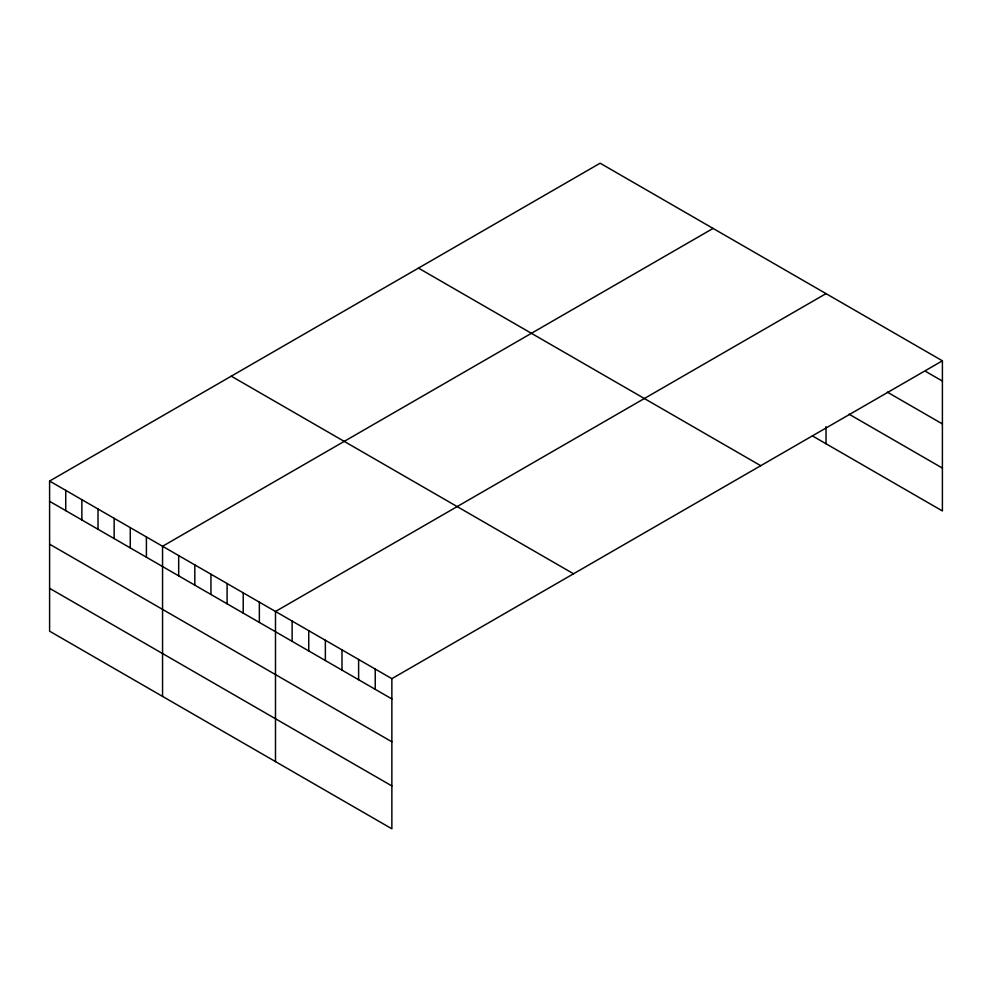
<?xml version="1.0" encoding="UTF-8"?>
<svg xmlns="http://www.w3.org/2000/svg" width="992" height="992" viewBox="0 0 992 992"><rect width="100%" height="100%" fill="white"/><g stroke="black" fill="none" stroke-linecap="round" stroke-linejoin="round"><path stroke-width="1.49" d="M49.6 481.058L391.865 678.664L391.865 828.791L49.6 631.185L49.6 481.058L600.135 163.209L942.4 360.815L942.4 510.942L812.374 435.872M713.087 228.42L162.552 546.27L162.552 696.396M826.026 293.632L275.491 611.481L275.491 761.608M391.865 678.664L942.4 360.815M925.772 371.479L942.4 381.077M887.406 392.187L942.4 423.931M849.053 414.185L942.4 468.088M418.463 268.1L760.728 465.707M231.272 376.166L573.537 573.773M49.6 501.32L391.865 698.926M49.6 544.174L391.865 741.78M49.6 588.33L391.865 785.937M826.026 426.61L826.026 443.759M375.236 669.067L375.236 689.328M358.62 659.469L358.62 679.731M341.992 649.872L341.992 670.133M325.364 640.274L325.364 660.536M308.748 630.676L308.748 650.938M292.119 621.079L292.119 641.34M259.358 602.169L259.358 622.43M243.226 592.844L243.226 613.106M227.094 583.532L227.094 603.793M210.949 574.219L210.949 594.481M194.816 564.894L194.816 585.168M178.684 555.582L178.684 575.844M146.407 536.957L146.407 557.219M130.274 527.632L130.274 547.906M114.142 518.32L114.142 538.582M98.01 509.008L98.01 529.269M81.865 499.695L81.865 519.957M65.732 490.37L65.732 510.644"/></g></svg>
